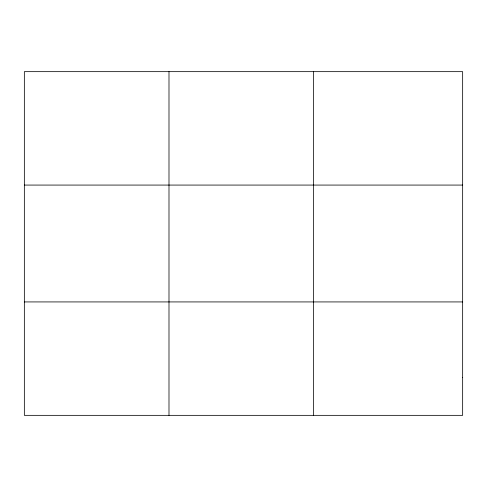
<?xml version="1.0" encoding="UTF-8"?>
<svg xmlns="http://www.w3.org/2000/svg" width="487" height="487" viewBox="0 0 487 487"><rect width="100%" height="100%" fill="white"/><g stroke="black" fill="none" stroke-linecap="round" stroke-linejoin="round"><path stroke-width="0.73" d="M168.989 71.656L168.989 415.344M313.628 71.656L313.628 415.344M24.35 185.072L462.65 185.072M24.35 301.928L462.65 301.928M462.65 377.541L462.65 415.344L24.35 415.344L24.35 71.656L462.65 71.656L462.65 377.541"/></g></svg>
